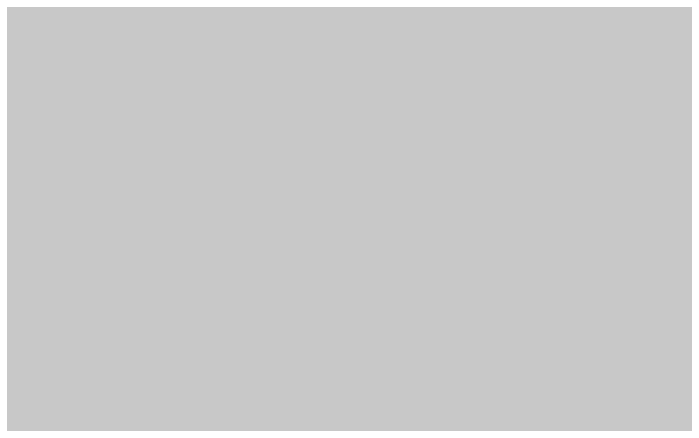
# Model space of a CAD drawing. Header units: millimetres. Extents: x 85 to 447, y 59 to 294.
# Drawn here: x 342.127028 to 342.127584, y 63.577229 to 63.577569 of the extents above; entities that cross this region are included whole.
import ezdxf

# ---------------------------------------------------------------- set-up
doc = ezdxf.new("R2010")
doc.units = ezdxf.units.MM
doc.layers.add('BG', color=7, linetype='Continuous')

msp = doc.modelspace()

# ---------------------------------------------------------------- hatches: boundary and pattern name
msp.add_hatch(color=7).paths.add_polyline_path([(342.76540541, 63.28820771), (342.75126666, 63.29423523), (342.7371091, 63.30025713), (342.72296094, 63.30625346), (342.7088504, 63.31220427), (342.69480569, 63.31808961), (342.68085505, 63.32388953), (342.66702669, 63.32958407), (342.65334882, 63.33515328), (342.63984966, 63.34057722), (342.62655745, 63.34583594), (342.61350038, 63.35090947), (342.60070669, 63.35577788), (342.5882046, 63.36042121), (342.57602231, 63.36481951), (342.56418806, 63.36895282), (342.55273006, 63.3728012), (342.54167652, 63.3763447), (342.53105568, 63.37956337), (342.52089574, 63.38243725), (342.51122493, 63.3849464), (342.50207147, 63.38707085), (342.49346357, 63.38879067), (342.48542945, 63.3900859), (342.47799734, 63.3909366), (342.4741235, 63.39274461), (342.470434, 63.3946388), (342.46692061, 63.39661604), (342.46357511, 63.39867321), (342.46038927, 63.40080718), (342.45735489, 63.40301483), (342.45446373, 63.40529303), (342.45170757, 63.40763867), (342.44907818, 63.41004861), (342.44656736, 63.41251974), (342.44416687, 63.41504893), (342.44186849, 63.41763306), (342.43966401, 63.420269), (342.43754519, 63.42295363), (342.43550382, 63.42568383), (342.43353167, 63.42845647), (342.43162052, 63.43126844), (342.42976215, 63.4341166), (342.42794834, 63.43699783), (342.42617086, 63.43990901), (342.42442149, 63.44284702), (342.42269202, 63.44580873), (342.42097421, 63.44879102), (342.41925985, 63.45179077), (342.41778064, 63.45429679), (342.41629416, 63.45680401), (342.41479535, 63.45931031), (342.41327912, 63.46181357), (342.41174041, 63.4643117), (342.41017416, 63.46680256), (342.4085753, 63.46928406), (342.40693876, 63.47175407), (342.40525946, 63.47421048), (342.40353235, 63.47665119), (342.40175235, 63.47907407), (342.3999144, 63.48147701), (342.39801342, 63.48385791), (342.39604436, 63.48621465), (342.39400213, 63.48854511), (342.39188168, 63.49084719), (342.38967793, 63.49311876), (342.38738583, 63.49535772), (342.38500029, 63.49756195), (342.38251625, 63.49972935), (342.37992864, 63.50185779), (342.3772324, 63.50394516), (342.37442245, 63.50598936), (342.37149373, 63.50798827), (342.36346609, 63.51172274), (342.35528194, 63.51545825), (342.3469373, 63.51918483), (342.33842817, 63.52289248), (342.32975055, 63.52657122), (342.32090044, 63.53021106), (342.31187386, 63.53380204), (342.3026668, 63.53733415), (342.29327526, 63.54079743), (342.28369525, 63.54418188), (342.27392278, 63.54747753), (342.26395385, 63.55067438), (342.25378445, 63.55376246), (342.24341061, 63.55673179), (342.23282831, 63.55957238), (342.22203356, 63.56227424), (342.21102237, 63.5648274), (342.19979074, 63.56722187), (342.18833468, 63.56944766), (342.17665018, 63.57149481), (342.16473325, 63.57335331), (342.1525799, 63.57501319), (342.14018612, 63.57646447), (342.12754793, 63.57769717), (342.12750771, 63.5776977), (342.12746653, 63.57769925), (342.12742452, 63.57770171), (342.12738182, 63.577705), (342.12733857, 63.57770903), (342.12729491, 63.5777137), (342.12725098, 63.57771892), (342.1272069, 63.5777246), (342.12716283, 63.57773064), (342.12711889, 63.57773697), (342.12707523, 63.57774347), (342.12703198, 63.57775007), (342.12698929, 63.57775667), (342.12694728, 63.57776317), (342.1269061, 63.5777695), (342.12686589, 63.57777554), (342.12682677, 63.57778122), (342.1267889, 63.57778644), (342.1267524, 63.57779111), (342.12671743, 63.57779514), (342.1266841, 63.57779843), (342.12665256, 63.57780089), (342.12662296, 63.57780244), (342.12659542, 63.57780297), (342.12416124, 63.55557799), (342.12342041, 63.54838132), (342.13561677, 63.54717687), (342.1475753, 63.54575792), (342.15929922, 63.54413524), (342.17079177, 63.54231958), (342.18205618, 63.54032172), (342.19309568, 63.53815242), (342.2039135, 63.53582243), (342.21451287, 63.53334253), (342.22489701, 63.53072348), (342.23506917, 63.52797604), (342.24503258, 63.52511098), (342.25479045, 63.52213906), (342.26434603, 63.51907104), (342.27370255, 63.5159177), (342.28286323, 63.51268978), (342.2918313, 63.50939806), (342.30061, 63.50605331), (342.30920256, 63.50266628), (342.31761221, 63.49924773), (342.32584218, 63.49580844), (342.33389569, 63.49235917), (342.34177599, 63.48891068), (342.3494863, 63.48547373), (342.35702985, 63.48205909), (342.35905338, 63.48066369), (342.3610076, 63.47922066), (342.36289595, 63.47773054), (342.36472187, 63.47619384), (342.36648882, 63.47461108), (342.36820023, 63.47298279), (342.36985954, 63.47130948), (342.37147022, 63.46959167), (342.37303569, 63.46782989), (342.37455941, 63.46602465), (342.37604482, 63.46417649), (342.37749537, 63.4622859), (342.3789145, 63.46035343), (342.38030565, 63.45837959), (342.38167228, 63.45636489), (342.38301782, 63.45430986), (342.38434572, 63.45221502), (342.38565943, 63.4500809), (342.38696239, 63.447908), (342.38825804, 63.44569686), (342.38954984, 63.44344799), (342.39084122, 63.44116191), (342.39213564, 63.43883914), (342.39343653, 63.43648021), (342.39534701, 63.4331564), (342.39729261, 63.42980406), (342.39928306, 63.4264299), (342.40132813, 63.42304068), (342.40343757, 63.41964314), (342.40562114, 63.416244), (342.40788858, 63.41285), (342.41024965, 63.40946788), (342.4127141, 63.40610439), (342.4152917, 63.40276625), (342.41799218, 63.3994602), (342.42082531, 63.39619299), (342.42380083, 63.39297134), (342.42692851, 63.38980199), (342.43021809, 63.38669169), (342.43367932, 63.38364716), (342.43732197, 63.38067515), (342.44115578, 63.3777824), (342.44519051, 63.37497563), (342.44943592, 63.37226159), (342.45390174, 63.36964701), (342.45859775, 63.36713863), (342.46353368, 63.3647432), (342.4687193, 63.36246743), (342.47358762, 63.3614091), (342.47956181, 63.36081294), (342.48610699, 63.35982954), (342.49319628, 63.35847588), (342.5008028, 63.35676893), (342.50889965, 63.35472568), (342.51745995, 63.35236311), (342.52645682, 63.34969819), (342.53586336, 63.34674792), (342.54565269, 63.34352926), (342.55579792, 63.3400592), (342.56627216, 63.33635473), (342.57704853, 63.33243281), (342.58810015, 63.32831044), (342.59940011, 63.32400459), (342.61092154, 63.31953224), (342.62263755, 63.31491037), (342.63452125, 63.31015597), (342.64654576, 63.30528601), (342.65868418, 63.30031748), (342.67090964, 63.29526735), (342.68319524, 63.2901526), (342.69551409, 63.28499022), (342.70783932, 63.27979719), (342.72014402, 63.27459049), (342.72152974, 63.27402479), (342.72291743, 63.27345674), (342.72430687, 63.27288654), (342.72569782, 63.27231442), (342.72709006, 63.27174058), (342.72848336, 63.27116524), (342.72987748, 63.27058861), (342.7312722, 63.27001091), (342.73266729, 63.26943235), (342.73406251, 63.26885315), (342.73545765, 63.26827352), (342.73685246, 63.26769368), (342.73824672, 63.26711384), (342.7396402, 63.26653421), (342.74103267, 63.26595501), (342.7424239, 63.26537645), (342.74381366, 63.26479875), (342.74520172, 63.26422213), (342.74658785, 63.26364679), (342.74797182, 63.26307295), (342.7493534, 63.26250082), (342.75073237, 63.26193062), (342.75210848, 63.26136257), (342.75348152, 63.26079688), (342.7785993, 63.25046049), (342.78882985, 63.27459049), (342.79041735, 63.27787132)])
at = {"layer": 'BG', "true_color": 0x5e416d}
msp.add_hatch(color=197, dxfattribs=at).paths.add_polyline_path([(309.36953473, 58.52312173), (429.36936769, 58.52312173), (429.36936769, 158.52309881), (309.36953473, 158.52309881)])

doc.saveas('drawing.dxf')
